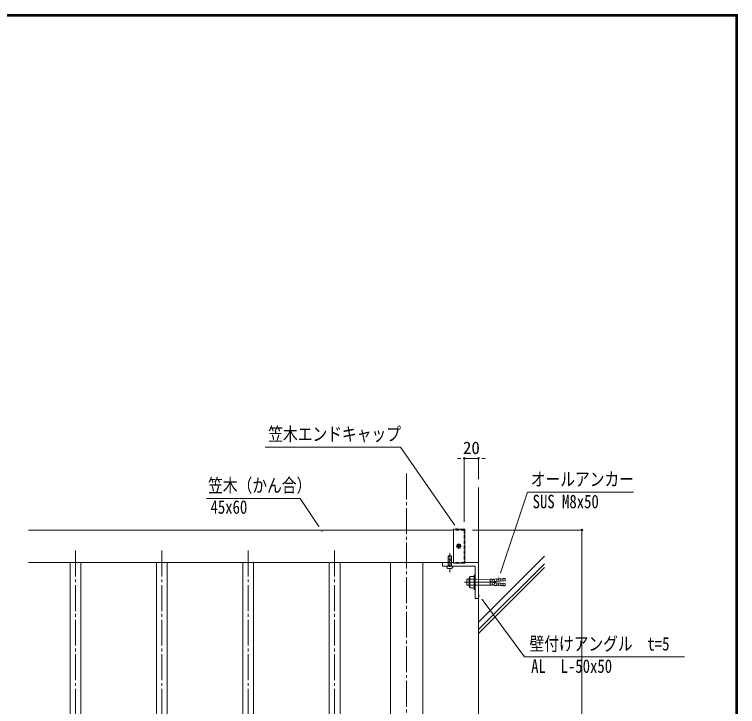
# Model space of a CAD drawing. Units: millimetres at full size; details may follow other scales. Extents: x -1603 to 1599, y -1129 to 1133.
# Drawn here: x 595 to 1599, y 172 to 1133 of the extents above; entities that cross this region are included whole.
import ezdxf
from ezdxf.enums import TextEntityAlignment as Align

# ---------------------------------------------------------------- set-up
doc = ezdxf.new("R2010")
doc.units = ezdxf.units.MM
doc.header["$LTSCALE"] = 4
doc.header["$PDMODE"] = 32
doc.header["$PDSIZE"] = 2
doc.linetypes.add('CHAIN2', pattern=[12, 9, -1, 1, -1])
doc.linetypes.add('DASHED1', pattern=[1.8, 1.2, -0.6])
for name, color, linetype, lineweight in [('0-0_0', 7, 'Continuous', 18), ('0-1_1手摺寸法', 3, 'Continuous', 18), ('0-5_2躯体線', 4, 'Continuous', 9), ('0-6_3中心線', 2, 'CHAIN2', 18), ('0-9_42ｱﾙﾐ部品', 6, 'Continuous', 18), ('0-C_6ﾊｯﾁﾝｸﾞ', 4, 'Continuous', 9), ('1-1_MOJI', 4, 'Continuous', 9), ('1-4_WAKU', 7, 'Continuous', 18), ('1-5_WHITE', 7, 'Continuous', 18)]:
    doc.layers.add(name, color=color, linetype=linetype, lineweight=lineweight)
doc.styles.add('ＭＳ ゴシック', font='')
doc.styles.get('ＭＳ ゴシック').set_extended_font_data('MS Gothic')

msp = doc.modelspace()

# ---------------------------------------------------------------- linework, layer by layer
at = {"layer": '0-0_0'}
for p, q in [((1204.562, 417.108), (614.294, 417.108)), ((1220.562, 418.108), (1204.562, 418.108)), ((1204.562, 418.108), (1204.562, 371.108)), ((1220.562, 418.108), (1220.562, 371.108)), ((1204.562, 372.108), (614.294, 372.108)), ((1117.062, 372.108), (1117.062, 99.581)), ((1162.062, 99.581), (1162.062, 372.108)), ((1220.562, 371.108), (1204.562, 371.108))]:
    msp.add_line(p, q, dxfattribs=at)
at = {"layer": '0-0_0', "linetype": 'DASHED1'}
for p, q in [((1219.562, 417.108), (1204.562, 417.108)), ((1219.562, 417.108), (1219.562, 372.108)), ((1219.562, 372.108), (1204.562, 372.108))]:
    msp.add_line(p, q, dxfattribs=at)
at = {"layer": '0-0_0'}
for points in [[(1210.999, 417.108), (1131.008, 532.167), (943.108, 532.167)], [(1267.373, 349.329), (1307.695, 469.494), (1454.866, 469.494)], [(1022.239, 415.192), (991.931, 460.814), (861.753, 460.814)], [(1239.504, 327.565), (1303.158, 240.91), (1525.403, 240.91)]]:
    msp.add_lwpolyline(points, dxfattribs=at)
at = {"layer": '0-1_1手摺寸法'}
for p, q in [((1214.962, 516.616), (1210.362, 516.616)), ((1219.562, 428.608), (1219.562, 516.616)), ((1219.562, 516.616), (1239.562, 516.616)), ((1239.562, 516.616), (1219.562, 516.616)), ((1239.562, 487.84), (1239.562, 516.616)), ((1244.162, 516.616), (1248.762, 516.616)), ((1231.062, 417.108), (1383.115, 417.108)), ((1383.115, 417.108), (1383.115, -682.892)), ((1383.115, -678.292), (1383.115, 412.508))]:
    msp.add_line(p, q, dxfattribs=at)
for p in [(1219.562, 516.616), (1239.562, 516.616), (1383.115, 417.108)]:
    msp.add_point(p, dxfattribs=at)
at = {"layer": '0-5_2躯体線'}
for p, q in [((1239.562, 476.34), (1239.562, -791.43)), ((1239.562, 289.312), (1331.15, 380.9)), ((1239.562, 278.703), (1331.15, 370.292)), ((1239.562, 273.409), (1331.15, 364.998))]:
    msp.add_line(p, q, dxfattribs=at)
at = {"layer": '0-6_3中心線'}
for p, q in [((1139.562, 495.608), (1139.562, -792.622)), ((679.562, 388.494), (679.562, -594.604)), ((799.562, 388.494), (799.562, -594.604)), ((919.562, 388.494), (919.562, -594.604)), ((1039.562, 388.494), (1039.562, -594.604)), ((1220.178, 344.608), (1266.976, 344.608))]:
    msp.add_line(p, q, dxfattribs=at)
at = {"layer": '0-9_42ｱﾙﾐ部品'}
for p, q in [((1204.562, 372.108), (1189.562, 372.108)), ((1189.562, 372.108), (1189.562, 367.108)), ((1239.562, 372.108), (1220.562, 372.108)), ((1239.562, 322.108), (1239.562, 372.108)), ((1234.562, 367.108), (1189.562, 367.108)), ((1234.562, 322.108), (1234.562, 367.108)), ((1227.576, 352.608), (1227.576, 336.608)), ((1227.576, 352.608), (1233.576, 352.608)), ((1233.576, 354.608), (1233.576, 334.608)), ((1233.576, 354.608), (1234.562, 354.608)), ((1234.562, 354.608), (1234.562, 334.608)), ((1223.379, 348.608), (1226.576, 348.608)), ((1223.379, 348.608), (1223.379, 340.608)), ((1226.576, 350.608), (1226.576, 338.608)), ((1227.576, 348.608), (1233.576, 348.608)), ((1234.562, 348.588), (1255.392, 348.638)), ((1255.122, 345.108), (1276.576, 346.354)), ((1255.122, 344.108), (1255.122, 345.108)), ((1255.122, 344.108), (1276.576, 342.861)), ((1255.392, 348.638), (1258.388, 348.81)), ((1255.594, 345.144), (1255.392, 348.638)), ((1255.594, 344.072), (1255.392, 340.577)), ((1258.388, 348.81), (1258.588, 345.33)), ((1258.388, 340.404), (1258.588, 343.885)), ((1258.416, 348.311), (1261.411, 348.484)), ((1258.75, 348.33), (1261.411, 348.484)), ((1261.382, 348.983), (1264.378, 349.156)), ((1261.382, 348.983), (1261.583, 345.503)), ((1261.382, 340.232), (1261.583, 343.712)), ((1261.716, 349.002), (1264.712, 349.175)), ((1264.712, 349.175), (1264.912, 345.693)), ((1264.712, 340.04), (1264.912, 343.522)), ((1264.74, 348.676), (1267.402, 348.83)), ((1264.74, 348.676), (1267.317, 348.825)), ((1267.373, 349.329), (1270.368, 349.502)), ((1267.373, 349.329), (1267.573, 345.848)), ((1267.373, 339.886), (1267.573, 343.366)), ((1270.368, 349.502), (1270.568, 346.021)), ((1270.368, 339.714), (1270.568, 343.194)), ((1270.396, 349.002), (1273.392, 349.175)), ((1273.363, 349.674), (1276.375, 349.848)), ((1273.363, 349.674), (1273.564, 346.194)), ((1273.363, 339.541), (1273.564, 343.021)), ((1276.574, 346.396), (1276.375, 349.848)), ((1276.574, 342.82), (1276.375, 339.367)), ((1223.379, 340.608), (1226.576, 340.608)), ((1227.576, 340.608), (1233.576, 340.608)), ((1227.576, 336.608), (1233.576, 336.608)), ((1233.576, 334.608), (1234.562, 334.608)), ((1234.562, 340.608), (1255.624, 340.608)), ((1255.392, 340.577), (1258.388, 340.404)), ((1258.416, 340.904), (1261.411, 340.731)), ((1258.75, 340.884), (1261.411, 340.731)), ((1261.382, 340.232), (1264.378, 340.059)), ((1261.716, 340.212), (1264.712, 340.04)), ((1264.74, 340.539), (1267.402, 340.385)), ((1264.74, 340.539), (1267.317, 340.39)), ((1267.373, 339.886), (1270.368, 339.714)), ((1270.396, 340.213), (1273.392, 340.04)), ((1273.363, 339.541), (1276.375, 339.367)), ((1234.562, 322.108), (1239.562, 322.108))]:
    msp.add_line(p, q, dxfattribs=at)
for centre, radius, start, end in [((1229.076, 350.608), 2.5, 126.87, 233.13), ((1235.076, 344.608), 8.5, 151.928, 208.072), ((1229.076, 338.608), 2.5, 126.87, 233.13)]:
    msp.add_arc(centre, radius, start, end, dxfattribs=at)
at = {"layer": '0-C_6ﾊｯﾁﾝｸﾞ'}
for p, q in [((1215.362, 394.608), (1208.762, 394.608)), ((1211.187, 394.982), (1209.658, 394.982)), ((1209.658, 394.232), (1209.658, 394.982)), ((1211.187, 394.232), (1209.658, 394.232)), ((1211.687, 397.012), (1211.687, 395.482)), ((1211.687, 397.012), (1212.437, 397.012)), ((1211.687, 392.204), (1211.687, 393.732)), ((1211.687, 392.204), (1212.437, 392.204)), ((1212.062, 391.308), (1212.062, 397.908)), ((1212.437, 397.012), (1212.437, 395.482)), ((1212.437, 392.204), (1212.437, 393.732)), ((1212.937, 394.982), (1214.466, 394.982)), ((1212.937, 394.232), (1214.466, 394.232)), ((1214.466, 394.232), (1214.466, 394.982))]:
    msp.add_line(p, q, dxfattribs=at)
msp.add_circle((1212.062, 394.608), 3, dxfattribs=at)
for centre, start, end in [((1211.187, 395.482), 270, 0), ((1211.187, 393.732), 0, 90), ((1212.937, 395.482), 180, 270), ((1212.937, 393.732), 90, 180)]:
    msp.add_arc(centre, 0.5, start, end, dxfattribs=at)
at = {"layer": '1-1_MOJI', "color": 3, "linetype": 'DASHED1', "lineweight": 18}
msp.add_line((1199.562, 358.546), (1199.562, 385.909), dxfattribs=at)
at = {"layer": '1-1_MOJI'}
for p, q in [((1202.419, 380.576), (1196.704, 379.906)), ((1202.419, 380.576), (1196.704, 379.906)), ((1202.419, 378.562), (1196.704, 377.892)), ((1202.419, 378.562), (1196.704, 377.892)), ((1202.419, 376.549), (1196.704, 375.878)), ((1202.419, 376.549), (1196.704, 375.878)), ((1202.419, 374.535), (1196.704, 373.865)), ((1202.419, 374.535), (1196.704, 373.865)), ((1202.419, 372.521), (1196.704, 371.851)), ((1202.419, 372.521), (1196.704, 371.851)), ((1197.062, 379.965), (1197.653, 381.393)), ((1197.062, 367.108), (1197.062, 379.965)), ((1201.47, 381.393), (1197.653, 381.393)), ((1202.062, 379.965), (1201.47, 381.393)), ((1202.062, 367.108), (1202.062, 379.965)), ((1195.276, 366.393), (1195.276, 366.822)), ((1203.562, 367.108), (1195.562, 367.108)), ((1202.419, 370.508), (1196.704, 369.837)), ((1202.419, 370.508), (1196.704, 369.837)), ((1202.419, 368.626), (1196.704, 367.956)), ((1202.419, 368.626), (1196.704, 367.956)), ((1200.99, 363.536), (1198.133, 363.536)), ((1203.847, 366.393), (1203.847, 366.822))]:
    msp.add_line(p, q, dxfattribs=at)
for centre, radius, start, end in [((1195.562, 366.822), 0.286, 90, 180), ((1198.133, 366.393), 2.857, 180, 270), ((1200.99, 366.393), 2.857, 270, 0), ((1203.562, 366.822), 0.286, 0, 90)]:
    msp.add_arc(centre, radius, start, end, dxfattribs=at)
at = {"layer": '1-4_WAKU'}
for p, q in [((1599.2, 1133.2), (-1603.2, 1133.2)), ((1598.6, 1132.6), (-1602.6, 1132.6)), ((1598, 1132), (-1602, 1132)), ((1597.4, 1131.4), (-1601.4, 1131.4)), ((1596.8, 1130.8), (-1600.8, 1130.8)), ((1596.8, -1126.8), (1596.8, 1130.8)), ((1597.4, -1127.4), (1597.4, 1131.4)), ((1598, -1128), (1598, 1132)), ((1598.6, -1128.6), (1598.6, 1132.6)), ((1599.2, -1129.2), (1599.2, 1133.2))]:
    msp.add_line(p, q, dxfattribs=at)
at = {"layer": '1-5_WHITE'}
for p, q in [((672.062, 372.108), (672.062, -582.892)), ((687.062, 372.108), (687.062, -582.892)), ((792.062, 372.108), (792.062, -582.892)), ((807.062, 372.108), (807.062, -582.892)), ((912.062, 372.108), (912.062, -582.892)), ((927.062, 372.108), (927.062, -582.892)), ((1032.062, 372.108), (1032.062, -582.892)), ((1047.062, 372.108), (1047.062, -582.892))]:
    msp.add_line(p, q, dxfattribs=at)

# ---------------------------------------------------------------- texts
at = {"layer": '0-0_0', "style": 'ＭＳ ゴシック', "width": 0.8}
for s, p in [('笠木エンドキャップ', (947.392, 535.31)), ('オールアンカー', (1311.979, 472.637)), ('笠木（かん合）', (863.826, 463.957)), ('SUS M8x50', (1314.582, 441.652)), ('45x60', (867.198, 434.025)), ('壁付けアングル\u3000t=5', (1310.182, 244.053)), ('AL\u3000L-50x50', (1312.558, 213.068))]:
    msp.add_text(s, height=18.77, dxfattribs=at).set_placement(p, align=Align.BOTTOM_LEFT)
at = {"layer": '0-1_1手摺寸法', "style": 'ＭＳ ゴシック'}
msp.add_text('20', height=17.27, dxfattribs=at).set_placement((1217.786, 517.435), align=Align.BOTTOM_LEFT)

# ---------------------------------------------------------------- next in the draw order: wipeouts: each hides what was drawn before it
for points in [[(1016.723, 420.986), (1019.037, 422.524), (1022.239, 415.192), (1022.239, 415.192)], [(1205.361, 422.783), (1207.642, 424.369), (1210.999, 417.108), (1210.999, 417.108)], [(1268.562, 357.24), (1271.196, 356.356), (1267.373, 349.329), (1267.373, 349.329)], [(1245.288, 322.038), (1243.049, 320.393), (1239.504, 327.565), (1239.504, 327.565)]]:
    msp.add_wipeout(points)

doc.saveas('drawing.dxf')
